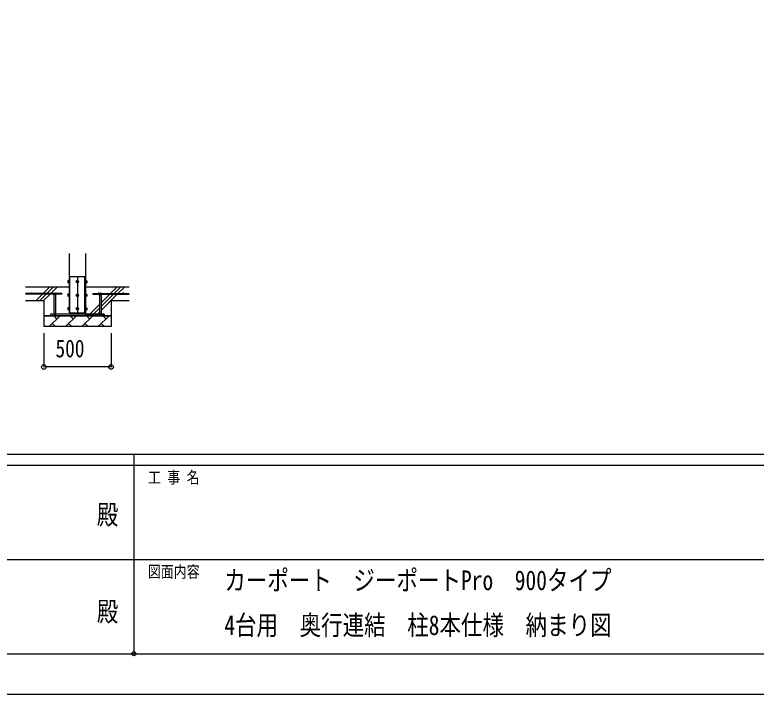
# Model space of a CAD drawing. Units: millimetres, scale not verified. Extents: x -16820 to 16820, y -11880 to 11880.
# Drawn here: x -904 to 4606, y -11880 to -6832 of the extents above; entities that cross this region are included whole.
import ezdxf
from ezdxf.enums import TextEntityAlignment as Align

# ---------------------------------------------------------------- set-up
doc = ezdxf.new("R2010")
doc.units = ezdxf.units.MM
doc.header["$LTSCALE"] = 60
doc.header["$PDMODE"] = 32
doc.header["$PDSIZE"] = 30
for name, color, linetype in [('0-2_USER1', 3, 'Continuous'), ('0-3_YKK_11', 7, 'Continuous'), ('0-4_YKK_12', 2, 'Continuous'), ('0-5_YKK_13', 4, 'Continuous'), ('0-6_YKK_A1', 4, 'Continuous'), ('0-7_YKK_D', 6, 'Continuous'), ('0-8_YKK_ZWAK', 7, 'Continuous')]:
    doc.layers.add(name, color=color, linetype=linetype)
doc.styles.add('ＭＳ ゴシック', font='')
doc.styles.get('ＭＳ ゴシック').set_extended_font_data('MS Gothic')

msp = doc.modelspace()

# ---------------------------------------------------------------- linework, layer by layer
at = {"layer": '0-3_YKK_11'}
for p, q in [((-689.05, -9067.71), (-639.05, -9067.71)), ((-189.05, -9067.71), (-239.05, -9067.71))]:
    msp.add_line(p, q, dxfattribs=at)
at = {"layer": '0-4_YKK_12'}
msp.add_line((-439.05, -8773.21), (-439.05, -9073.21), dxfattribs=at)
at = {"layer": '0-5_YKK_13'}
for p, q in [((-509.75, -8809.22), (-509.17, -8808.21)), ((-509.75, -8809.22), (-509.75, -8822.21)), ((-504.25, -8808.21), (-509.17, -8808.21)), ((-504.25, -8811.95), (-509.17, -8811.95)), ((-504.25, -8808.21), (-504.25, -8823.21)), ((-502.65, -8808.67), (-504.25, -8808.67)), ((-504.25, -8815.21), (-504.25, -8808.67)), ((-504.25, -8815.21), (-502.65, -8815.21)), ((-504.25, -8816.21), (-502.65, -8816.21)), ((-504.25, -8822.76), (-504.25, -8816.21)), ((-502.65, -8815.21), (-502.65, -8808.66)), ((-502.65, -8822.76), (-502.65, -8816.21)), ((-495.05, -8775.71), (-383.05, -8775.71)), ((-383.05, -9045.71), (-383.05, -8775.71)), ((-375.45, -8815.21), (-375.45, -8808.65)), ((-375.45, -8808.66), (-373.85, -8808.66)), ((-373.85, -8815.21), (-375.45, -8815.21)), ((-373.85, -8816.21), (-375.45, -8816.21)), ((-375.45, -8822.76), (-375.45, -8816.21)), ((-373.85, -8808.2), (-368.93, -8808.2)), ((-373.85, -8808.2), (-373.85, -8823.21)), ((-373.85, -8815.21), (-373.85, -8808.66)), ((-373.85, -8811.95), (-368.93, -8811.95)), ((-373.85, -8822.76), (-373.85, -8816.21)), ((-368.35, -8809.21), (-368.93, -8808.2)), ((-368.35, -8809.21), (-368.35, -8822.21)), ((-509.75, -8822.21), (-509.17, -8823.21)), ((-504.25, -8819.46), (-509.17, -8819.46)), ((-504.25, -8823.21), (-509.17, -8823.21)), ((-504.25, -8822.76), (-502.65, -8822.76)), ((-373.85, -8822.76), (-375.45, -8822.76)), ((-373.85, -8819.46), (-368.93, -8819.46)), ((-373.85, -8823.21), (-368.93, -8823.21)), ((-368.35, -8822.21), (-368.93, -8823.21)), ((-618.55, -8903.21), (-620.02, -8904.05)), ((-618.55, -8903.21), (-599.55, -8903.21)), ((-615.05, -8911.21), (-615.05, -9055.71)), ((-614.53, -8911.21), (-614.53, -8904.05)), ((-603.56, -8911.21), (-603.56, -8904.05)), ((-603.05, -8911.21), (-603.05, -9055.71)), ((-599.55, -8903.21), (-598.08, -8904.05)), ((-598.08, -8911.21), (-598.08, -8904.05)), ((-509.75, -8909.22), (-509.17, -8908.21)), ((-509.75, -8909.22), (-509.75, -8922.21)), ((-509.75, -8922.21), (-509.17, -8923.21)), ((-504.25, -8908.21), (-509.17, -8908.21)), ((-504.25, -8911.95), (-509.17, -8911.95)), ((-504.25, -8919.46), (-509.17, -8919.46)), ((-504.25, -8923.21), (-509.17, -8923.21)), ((-504.25, -8908.21), (-504.25, -8923.21)), ((-502.65, -8908.67), (-504.25, -8908.67)), ((-504.25, -8915.21), (-504.25, -8908.67)), ((-504.25, -8915.21), (-502.65, -8915.21)), ((-504.25, -8916.21), (-502.65, -8916.21)), ((-504.25, -8922.76), (-504.25, -8916.21)), ((-504.25, -8922.76), (-502.65, -8922.76)), ((-502.65, -8915.21), (-502.65, -8908.66)), ((-502.65, -8922.76), (-502.65, -8916.21)), ((-375.45, -8915.21), (-375.45, -8908.65)), ((-375.45, -8908.66), (-373.85, -8908.66)), ((-373.85, -8915.21), (-375.45, -8915.21)), ((-373.85, -8916.21), (-375.45, -8916.21)), ((-375.45, -8922.76), (-375.45, -8916.21)), ((-373.85, -8922.76), (-375.45, -8922.76)), ((-373.85, -8908.2), (-368.93, -8908.2)), ((-373.85, -8908.2), (-373.85, -8923.21)), ((-373.85, -8915.21), (-373.85, -8908.66)), ((-373.85, -8911.95), (-368.93, -8911.95)), ((-373.85, -8922.76), (-373.85, -8916.21)), ((-373.85, -8919.46), (-368.93, -8919.46)), ((-373.85, -8923.21), (-368.93, -8923.21)), ((-368.35, -8909.21), (-368.93, -8908.2)), ((-368.35, -8922.21), (-368.93, -8923.21)), ((-368.35, -8909.21), (-368.35, -8922.21)), ((-278.55, -8903.21), (-280.02, -8904.05)), ((-280.02, -8911.21), (-280.02, -8904.05)), ((-259.55, -8903.21), (-278.55, -8903.21)), ((-275.05, -8911.21), (-275.05, -9055.71)), ((-274.53, -8911.21), (-274.53, -8904.05)), ((-263.56, -8911.21), (-263.56, -8904.05)), ((-263.05, -8911.21), (-263.05, -9055.71)), ((-259.55, -8903.21), (-258.08, -8904.05)), ((-509.75, -9009.22), (-509.17, -9008.21)), ((-509.75, -9009.22), (-509.75, -9022.21)), ((-509.75, -9022.21), (-509.17, -9023.21)), ((-504.25, -9008.21), (-509.17, -9008.21)), ((-504.25, -9011.95), (-509.17, -9011.95)), ((-504.25, -9019.46), (-509.17, -9019.46)), ((-504.25, -9023.21), (-509.17, -9023.21)), ((-504.25, -9008.21), (-504.25, -9023.21)), ((-502.65, -9008.67), (-504.25, -9008.67)), ((-504.25, -9015.21), (-504.25, -9008.67)), ((-504.25, -9015.21), (-502.65, -9015.21)), ((-504.25, -9016.21), (-502.65, -9016.21)), ((-504.25, -9022.76), (-504.25, -9016.21)), ((-504.25, -9022.76), (-502.65, -9022.76)), ((-502.65, -9015.21), (-502.65, -9008.66)), ((-502.65, -9022.76), (-502.65, -9016.21)), ((-375.45, -9015.21), (-375.45, -9008.65)), ((-375.45, -9008.66), (-373.85, -9008.66)), ((-373.85, -9015.21), (-375.45, -9015.21)), ((-373.85, -9016.21), (-375.45, -9016.21)), ((-375.45, -9022.76), (-375.45, -9016.21)), ((-373.85, -9022.76), (-375.45, -9022.76)), ((-373.85, -9008.2), (-368.93, -9008.2)), ((-373.85, -9008.2), (-373.85, -9023.21)), ((-373.85, -9015.21), (-373.85, -9008.66)), ((-373.85, -9011.95), (-368.93, -9011.95)), ((-373.85, -9022.76), (-373.85, -9016.21)), ((-373.85, -9019.46), (-368.93, -9019.46)), ((-373.85, -9023.21), (-368.93, -9023.21)), ((-368.35, -9009.21), (-368.93, -9008.2)), ((-368.35, -9022.21), (-368.93, -9023.21)), ((-368.35, -9009.21), (-368.35, -9022.21)), ((-615.05, -9055.71), (-603.05, -9055.71)), ((-615.05, -9069.21), (-603.05, -9069.21)), ((-383.05, -9055.71), (-383.05, -9045.71)), ((-263.05, -9055.71), (-275.05, -9055.71)), ((-263.05, -9069.21), (-275.05, -9069.21))]:
    msp.add_line(p, q, dxfattribs=at)
for points in [[(-501.55, -8807.21), (-502.65, -8807.21), (-502.65, -8824.21), (-501.55, -8824.21)], [(-495.05, -9055.71), (-495.05, -9045.71), (-495.05, -8775.71)], [(-376.55, -8807.21), (-375.45, -8807.21), (-375.45, -8824.21), (-376.55, -8824.21)], [(-598.08, -8911.21), (-620.02, -8911.21), (-620.02, -8904.05)], [(-501.55, -8907.21), (-502.65, -8907.21), (-502.65, -8924.21), (-501.55, -8924.21)], [(-376.55, -8907.21), (-375.45, -8907.21), (-375.45, -8924.21), (-376.55, -8924.21)], [(-280.02, -8911.21), (-258.08, -8911.21), (-258.08, -8904.05)], [(-501.55, -9007.21), (-502.65, -9007.21), (-502.65, -9024.21), (-501.55, -9024.21)], [(-376.55, -9007.21), (-375.45, -9007.21), (-375.45, -9024.21), (-376.55, -9024.21)], [(-615.05, -9067.71), (-615.05, -9069.21), (-613.05, -9071.21), (-605.05, -9071.21)], [(-603.05, -9067.71), (-603.05, -9069.21), (-605.05, -9071.21)], [(-275.05, -9067.71), (-275.05, -9069.21), (-273.05, -9071.21)], [(-263.05, -9067.71), (-263.05, -9069.21), (-265.05, -9071.21), (-273.05, -9071.21)]]:
    msp.add_lwpolyline(points, dxfattribs=at)
for points in [[(-439.05, -8808.2), (-445.55, -8811.95), (-445.55, -8819.46), (-439.05, -8823.21), (-432.55, -8819.46), (-432.55, -8811.95)], [(-439.05, -8908.2), (-445.55, -8911.95), (-445.55, -8919.46), (-439.05, -8923.21), (-432.55, -8919.46), (-432.55, -8911.95)], [(-439.05, -9008.2), (-445.55, -9011.95), (-445.55, -9019.46), (-439.05, -9023.21), (-432.55, -9019.46), (-432.55, -9011.95)], [(-639.05, -9067.71), (-239.05, -9067.71), (-239.05, -9055.71), (-639.05, -9055.71)]]:
    msp.add_lwpolyline(points, close=True, dxfattribs=at)
for centre, radius in [((-439.05, -8815.71), 8.5), ((-439.05, -8815.71), 6.5), ((-439.05, -8915.71), 8.5), ((-439.05, -8915.71), 6.5), ((-439.05, -9015.71), 8.5), ((-439.05, -9015.71), 6.5)]:
    msp.add_circle(centre, radius, dxfattribs=at)
for centre, radius, start, end in [((-506.44, -8810.08), 3.31, 145.51973, 214.48027), ((-497.33, -8815.71), 12.42, 162.41205, 197.58795), ((-439.05, -8815.71), 7.05, 157.21814, 202.78186), ((-439.05, -8815.71), 7.05, 97.21814, 142.78186), ((-439.05, -8815.71), 7.05, 37.21814, 82.78186), ((-439.05, -8815.71), 7.05, 337.21814, 22.78186), ((-371.67, -8810.08), 3.32, 325.61575, 34.38425), ((-380.77, -8815.71), 12.42, 342.41205, 17.58795), ((-506.42, -8821.34), 3.32, 145.61575, 214.38425), ((-439.05, -8815.71), 7.05, 217.21814, 262.78186), ((-439.05, -8815.71), 7.05, 277.21814, 322.78186), ((-371.67, -8821.34), 3.32, 325.61575, 34.38425), ((-617.27, -8908.06), 4.86, 55.61575, 124.38425), ((-609.05, -8921.36), 18.15, 72.41205, 107.58795), ((-600.82, -8908.06), 4.86, 55.61575, 124.38425), ((-506.44, -8910.08), 3.31, 145.51973, 214.48027), ((-497.33, -8915.71), 12.42, 162.41205, 197.58795), ((-506.42, -8921.34), 3.32, 145.61575, 214.38425), ((-439.05, -8915.71), 7.05, 157.21814, 202.78186), ((-439.05, -8915.71), 7.05, 97.21814, 142.78186), ((-439.05, -8915.71), 7.05, 217.21814, 262.78186), ((-439.05, -8915.71), 7.05, 37.21814, 82.78186), ((-439.05, -8915.71), 7.05, 277.21814, 322.78186), ((-439.05, -8915.71), 7.05, 337.21814, 22.78186), ((-371.67, -8910.08), 3.32, 325.61575, 34.38425), ((-380.77, -8915.71), 12.42, 342.41205, 17.58795), ((-371.67, -8921.34), 3.32, 325.61575, 34.38425), ((-277.27, -8908.06), 4.86, 55.61575, 124.38425), ((-269.05, -8921.36), 18.15, 72.41205, 107.58795), ((-260.82, -8908.06), 4.86, 55.61575, 124.38425), ((-506.44, -9010.08), 3.31, 145.51973, 214.48027), ((-497.33, -9015.71), 12.42, 162.41205, 197.58795), ((-506.42, -9021.34), 3.32, 145.61575, 214.38425), ((-439.05, -9015.71), 7.05, 157.21814, 202.78186), ((-439.05, -9015.71), 7.05, 97.21814, 142.78186), ((-439.05, -9015.71), 7.05, 217.21814, 262.78186), ((-439.05, -9015.71), 7.05, 37.21814, 82.78186), ((-439.05, -9015.71), 7.05, 277.21814, 322.78186), ((-439.05, -9015.71), 7.05, 337.21814, 22.78186), ((-371.67, -9010.08), 3.32, 325.61575, 34.38425), ((-380.77, -9015.71), 12.42, 342.41205, 17.58795), ((-371.67, -9021.34), 3.32, 325.61575, 34.38425)]:
    msp.add_arc(centre, radius, start, end, dxfattribs=at)
at = {"layer": '0-6_YKK_A1'}
for p, q in [((-501.55, -8605.71), (-501.55, -9045.71)), ((-376.55, -9045.71), (-376.55, -8605.71)), ((-501.55, -8855.71), (-824.21, -8855.71)), ((-689.27, -8898.22), (-646.76, -8855.71)), ((-665.98, -8903.21), (-618.48, -8855.71)), ((-637.69, -8903.21), (-590.19, -8855.71)), ((-53.89, -8855.71), (-376.55, -8855.71)), ((-189.27, -8898.22), (-146.76, -8855.71)), ((-165.98, -8903.21), (-118.48, -8855.71)), ((-137.69, -8903.21), (-90.19, -8855.71)), ((-554.05, -8903.21), (-824.21, -8903.21)), ((-620.02, -8908.21), (-824.21, -8908.21)), ((-746.76, -8955.71), (-699.26, -8908.21)), ((-718.48, -8955.71), (-670.98, -8908.21)), ((-694.26, -8903.21), (-691.54, -8900.48)), ((-690.19, -8955.71), (-642.69, -8908.21)), ((-554.05, -8908.21), (-598.08, -8908.21)), ((-554.05, -8903.21), (-554.05, -8908.21)), ((-324.05, -8903.21), (-53.89, -8903.21)), ((-324.05, -8903.21), (-324.05, -8908.21)), ((-324.05, -8908.21), (-280.02, -8908.21)), ((-263.05, -9028.56), (-142.69, -8908.21)), ((-263.05, -9000.28), (-170.98, -8908.21)), ((-263.05, -8971.99), (-199.26, -8908.21)), ((-258.08, -8908.21), (-53.89, -8908.21)), ((-194.26, -8903.21), (-191.54, -8900.48)), ((-824.21, -8955.71), (-689.05, -8955.71)), ((-689.05, -8955.71), (-689.05, -9147.71)), ((-189.05, -8955.71), (-53.89, -8955.71)), ((-189.05, -8955.71), (-189.05, -9147.71)), ((-346.76, -9055.71), (-275.05, -8983.99)), ((-318.48, -9055.71), (-275.05, -9012.28)), ((-639.05, -9067.71), (-689.05, -9067.71)), ((-189.05, -9067.71), (-689.05, -9067.71)), ((-648.31, -9147.71), (-568.31, -9067.71)), ((-495.05, -9055.71), (-639.05, -9055.71)), ((-639.05, -9055.71), (-639.05, -9067.71)), ((-590.97, -9090.37), (-610.13, -9071.21)), ((-526.89, -9147.71), (-446.89, -9067.71)), ((-501.55, -9045.71), (-376.55, -9045.71)), ((-469.55, -9090.37), (-492.21, -9067.71)), ((-405.47, -9147.71), (-325.47, -9067.71)), ((-383.05, -9055.71), (-239.05, -9055.71)), ((-348.13, -9090.37), (-370.79, -9067.71)), ((-290.19, -9055.71), (-275.05, -9040.56)), ((-284.05, -9147.71), (-204.05, -9067.71)), ((-226.71, -9090.37), (-249.37, -9067.71)), ((-239.05, -9055.71), (-239.05, -9067.71)), ((-239.05, -9067.71), (-189.05, -9067.71)), ((-189.05, -9147.71), (-689.05, -9147.71)), ((-625.65, -9125.04), (-602.99, -9147.71)), ((-504.23, -9125.04), (-481.57, -9147.71)), ((-382.81, -9125.04), (-360.15, -9147.71)), ((-261.39, -9125.04), (-238.72, -9147.71))]:
    msp.add_line(p, q, dxfattribs=at)
for centre in [(-779.05, -8900.71), (-689.05, -8900.71), (-599.05, -8900.71), (-279.05, -8900.71), (-189.05, -8900.71), (-99.05, -8900.71)]:
    msp.add_circle(centre, 2.5, dxfattribs=at)
at = {"layer": '0-7_YKK_D'}
for p, q in [((-689.05, -9197.71), (-689.05, -9449.71)), ((-189.05, -9197.71), (-189.05, -9449.71)), ((-189.05, -9448.71), (-689.05, -9448.71))]:
    msp.add_line(p, q, dxfattribs=at)
for centre in [(-689.05, -9448.71), (-189.05, -9448.71)]:
    msp.add_circle(centre, 17, dxfattribs=at)
at = {"layer": '0-8_YKK_ZWAK'}
for p, q in [((15580.08, -10100), (-15619.92, -10100)), ((-19.92, -10100), (-19.92, -11580)), ((-19.92, -10180), (-5219.92, -10180)), ((5180.08, -10180), (-19.92, -10180)), ((-5189.92, -10880), (-19.92, -10880)), ((-19.92, -10880), (5180.08, -10880)), ((-5219.92, -11580), (-19.92, -11580)), ((-19.92, -11580), (5180.08, -11580))]:
    msp.add_line(p, q, dxfattribs=at)
msp.add_lwpolyline([(-16820, -11880), (16820, -11880), (16820, 11880), (-16820, 11880)], close=True, dxfattribs=at)
msp.add_point((-19.92, -11580), dxfattribs=at)

# ---------------------------------------------------------------- texts
at = {"layer": '0-2_USER1', "style": 'ＭＳ ゴシック', "width": 0.8}
for s, p in [('カーポート\u3000ジーポートPro\u3000900タイプ\u3000', (652.63, -11150.97)), ('4台用\u3000奥行連結\u3000柱8本仕様\u3000納まり図', (652.63, -11484.31))]:
    msp.add_text(s, height=146.6, dxfattribs=at).set_placement(p, align=Align.BOTTOM_LEFT)
at = {"layer": '0-7_YKK_D', "style": 'ＭＳ ゴシック', "width": 0.8}
msp.add_text('500', height=132, dxfattribs=at).set_placement((-602.25, -9416.71), align=Align.BOTTOM_LEFT)
at = {"layer": '0-8_YKK_ZWAK', "style": 'ＭＳ ゴシック', "width": 0.8}
for s, height, p in [('工 事 名', 87.98, (85.08, -10340)), ('殿', 146.6, (-294.67, -10663.33)), ('図面内容', 87.98, (85.08, -11040)), ('殿', 146.6, (-294.67, -11383.33))]:
    msp.add_text(s, height=height, dxfattribs=at).set_placement(p, align=Align.BOTTOM_LEFT)

doc.saveas('drawing.dxf')
